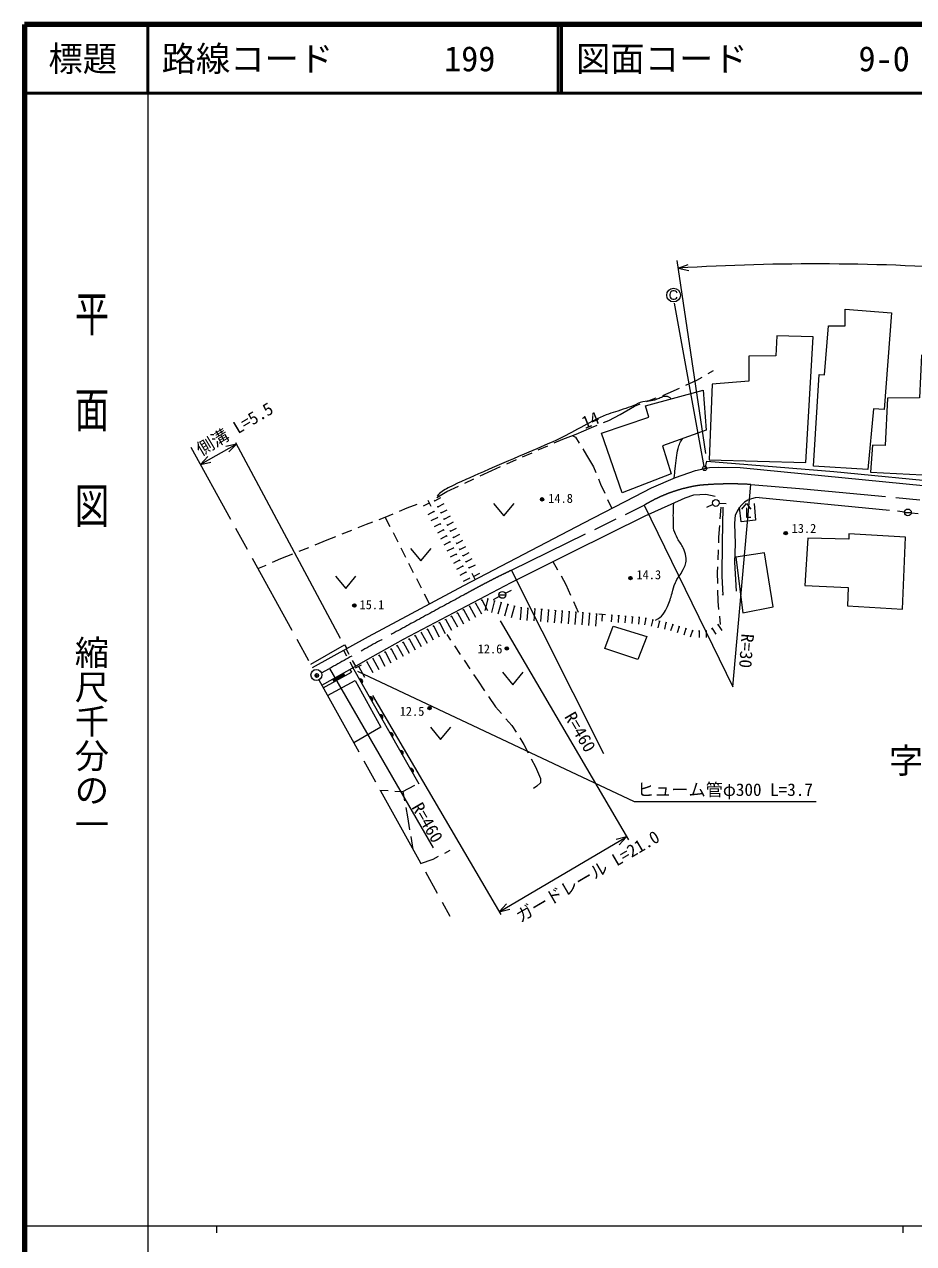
# Model space of a CAD drawing. Units: millimetres, scale not verified. Extents: x 40000 to 680000, y 20000 to 380000.
# Drawn here: x 40000 to 169558, y 202409 to 380000 of the extents above; entities that cross this region are included whole.
import ezdxf
from ezdxf.enums import TextEntityAlignment as Align

# ---------------------------------------------------------------- set-up
doc = ezdxf.new("R2010")
doc.units = ezdxf.units.MM
doc.header["$LTSCALE"] = 1000
doc.header["$PDMODE"] = 32
doc.header["$PDSIZE"] = 500
doc.linetypes.add('CHAIN', pattern=[18.5, 12, -1.5, 3.5, -1.5])
for name, color, linetype, lineweight in [('M-BGD', 7, 'Continuous', 13), ('M-BMK', 2, 'CHAIN', 13), ('M-BMK-SRVR', 3, 'Continuous', 13), ('M-STR-HTXT', 7, 'Continuous', 13), ('M-STR-STRC', 7, 'Continuous', 13), ('M-TTL', 2, 'Continuous', 140), ('M-TTL-BAND', 7, 'Continuous', 13), ('M-TTL-LINE', 7, 'Continuous', 50)]:
    doc.layers.add(name, color=color, linetype=linetype, lineweight=lineweight)
for name, color, linetype in [('M-BMK-HTXT', 7, 'Continuous'), ('M-OTRS', 6, 'Continuous'), ('M-TTL-TXT', 7, 'Continuous')]:
    doc.layers.add(name, color=color, linetype=linetype)
doc.styles.add('@ＭＳ ゴシック', font='')
doc.styles.add('ＭＳ ゴシック', font='')
doc.styles.get('@ＭＳ ゴシック').set_extended_font_data('@MS Gothic')
doc.styles.get('ＭＳ ゴシック').set_extended_font_data('MS Gothic')

msp = doc.modelspace()

# ---------------------------------------------------------------- linework, layer by layer
at = {"layer": 'M-BGD'}
for p, q in [((137990, 328185), (138766, 328635)), ((139631, 329136), (140407, 329586)), ((133818, 326275), (135449, 327022)), ((136359, 327438), (137990, 328185)), ((130662, 325068), (132063, 325604)), ((132997, 325961), (133818, 326275)), ((126786, 323184), (128907, 324396)), ((128907, 324396), (129728, 324710)), ((122641, 321278), (123438, 321607)), ((124362, 321989), (125158, 322318)), ((125158, 322318), (126786, 323184)), ((118467, 319604), (120384, 320332)), ((119793, 320107), (120305, 319898)), ((120305, 319898), (120849, 319009)), ((120384, 320332), (122641, 321278)), ((114877, 318017), (116249, 318623)), ((117164, 319028), (118467, 319604)), ((121371, 318156), (121914, 317267)), ((110304, 315995), (111676, 316602)), ((112591, 317006), (113963, 317612)), ((121914, 317267), (122923, 315550)), ((106413, 314233), (108086, 315014)), ((108086, 315014), (109390, 315591)), ((122923, 315550), (123249, 314743)), ((101569, 311970), (103242, 312751)), ((104148, 313175), (105507, 313809)), ((123624, 313816), (123950, 313010)), ((123950, 313010), (124553, 311704)), ((99805, 310625), (100695, 311081)), ((100076, 311069), (101569, 311970)), ((124972, 310796), (125575, 309491)), ((147072, 311093), (166058, 309259)), ((94630, 309107), (95757, 309594)), ((95757, 309594), (97212, 310114)), ((98999, 310270), (98115, 309803)), ((98765, 310712), (99233, 309828)), ((99653, 309032), (98769, 308565)), ((99606, 309120), (99700, 308944)), ((99850, 310536), (99759, 310714)), ((100306, 309646), (100215, 309824)), ((100261, 309735), (101151, 310191)), ((100717, 308845), (101607, 309300)), ((108343, 310203), (109843, 308403)), ((109843, 308403), (111343, 310203)), ((140291, 310083), (139387, 309654)), ((141242, 310276), (142241, 310235)), ((141387, 307992), (141504, 309675)), ((144525, 309401), (145192, 310234)), ((145192, 310234), (145858, 309401)), ((145192, 309567), (145192, 308234)), ((168220, 308962), (167226, 309072)), ((89860, 307202), (90755, 307537)), ((91691, 307888), (92586, 308223)), ((92586, 308223), (93713, 308710)), ((93306, 306811), (92586, 308223)), ((100120, 308148), (99236, 307681)), ((100587, 307264), (99703, 306797)), ((100074, 308236), (100167, 308059)), ((100541, 307352), (100634, 307175)), ((100762, 308756), (100671, 308934)), ((101218, 307866), (101127, 308044)), ((101172, 307955), (102062, 308410)), ((101628, 307064), (102518, 307520)), ((145192, 308234), (145858, 308234)), ((168217, 308907), (169217, 308907)), ((169215, 308863), (170211, 308775)), ((86303, 305773), (87695, 306332)), ((88623, 306705), (89860, 307202)), ((94442, 304584), (93761, 305920)), ((101055, 306380), (100170, 305912)), ((101522, 305495), (100638, 305028)), ((101008, 306468), (101101, 306291)), ((101475, 305584), (101568, 305407)), ((101674, 306975), (101583, 307153)), ((102130, 306085), (102038, 306263)), ((102084, 306174), (102974, 306630)), ((102540, 305284), (103430, 305740)), ((141201, 305311), (141318, 306994)), ((80048, 303262), (81440, 303821)), ((82368, 304193), (84139, 304904)), ((84139, 304904), (85375, 305401)), ((95578, 302357), (94896, 303693)), ((101989, 304611), (101105, 304144)), ((102456, 303727), (101572, 303260)), ((101942, 304700), (102036, 304523)), ((102409, 303815), (102503, 303639)), ((102585, 305195), (102494, 305373)), ((103041, 304305), (102950, 304483)), ((102996, 304394), (103886, 304850)), ((103451, 303504), (104341, 303960)), ((141169, 304487), (141201, 305311)), ((76148, 301651), (77349, 302179)), ((77349, 302179), (79120, 302890)), ((96243, 303656), (97743, 301856)), ((97743, 301856), (99243, 303656)), ((102923, 302843), (102039, 302376)), ((103390, 301959), (102506, 301492)), ((102877, 302931), (102970, 302754)), ((103344, 302047), (103437, 301870)), ((103497, 303415), (103406, 303593)), ((103953, 302525), (103862, 302703)), ((103907, 302614), (104797, 303070)), ((104363, 301724), (105253, 302180)), ((141072, 301989), (141130, 303488)), ((74031, 300721), (75233, 301249)), ((96714, 300130), (96032, 301466)), ((103858, 301075), (102973, 300607)), ((104325, 300190), (103441, 299723)), ((103811, 301163), (103904, 300986)), ((104278, 300279), (104371, 300102)), ((104409, 301635), (104317, 301813)), ((104864, 300745), (104773, 300923)), ((104819, 300834), (105709, 301290)), ((117003, 301763), (117696, 300531)), ((141002, 300167), (141034, 300990)), ((141028, 298579), (141002, 300167)), ((85311, 299622), (86811, 297822)), ((86811, 297822), (88311, 299622)), ((97849, 297903), (97168, 299239)), ((104792, 299306), (103908, 298839)), ((104745, 299395), (104839, 299218)), ((105685, 299143), (105229, 300033)), ((105457, 299588), (106347, 300044)), ((118187, 299659), (118880, 298426)), ((118880, 298426), (119585, 296855)), ((99024, 295600), (98304, 297012)), ((109198, 296666), (108318, 296192)), ((109139, 296902), (110139, 296902)), ((110081, 297137), (110964, 297605)), ((141071, 295992), (141045, 297580)), ((103902, 294718), (104078, 294813)), ((104782, 295193), (104958, 295288)), ((104870, 295241), (105725, 293657)), ((105662, 295669), (105838, 295764)), ((105750, 295716), (106605, 294132)), ((106542, 296144), (106718, 296239)), ((106630, 296191), (107485, 294607)), ((107547, 296343), (107070, 294607)), ((107450, 296369), (107643, 296316)), ((108511, 296078), (108034, 294342)), ((108415, 296105), (108607, 296052)), ((109475, 295813), (108999, 294078)), ((109379, 295840), (109572, 295787)), ((110440, 295549), (109963, 293813)), ((110343, 295575), (110536, 295522)), ((111404, 295284), (110927, 293548)), ((111308, 295310), (111500, 295257)), ((112375, 295056), (112228, 293262)), ((112275, 295065), (112475, 295048)), ((113372, 294975), (113224, 293181)), ((113272, 294983), (113471, 294966)), ((114368, 294893), (114221, 293099)), ((114269, 294901), (114468, 294884)), ((115365, 294811), (115218, 293017)), ((115265, 294819), (115464, 294803)), ((119995, 295943), (120700, 294373)), ((141200, 294784), (141071, 295992)), ((101262, 293293), (101438, 293388)), ((101350, 293341), (102206, 291757)), ((102142, 293768), (102318, 293863)), ((102230, 293816), (103085, 292232)), ((103022, 294243), (103198, 294338)), ((103110, 294291), (103965, 292707)), ((103990, 294766), (104845, 293182)), ((116361, 294729), (116214, 292935)), ((116262, 294737), (116461, 294721)), ((117358, 294647), (117211, 292853)), ((117258, 294655), (117458, 294639)), ((118355, 294565), (118207, 292771)), ((118255, 294574), (118454, 294557)), ((119351, 294483), (119204, 292690)), ((119252, 294492), (119451, 294475)), ((120348, 294402), (120201, 292608)), ((120248, 294410), (120448, 294393)), ((121345, 294320), (121197, 292526)), ((121245, 294328), (121444, 294312)), ((122341, 294238), (122194, 292444)), ((122242, 294246), (122441, 294230)), ((123338, 294156), (123191, 292362)), ((123238, 294164), (123438, 294148)), ((123693, 294127), (124690, 294047)), ((124192, 294087), (124112, 293090)), ((125488, 293983), (125687, 293967)), ((125587, 293975), (125507, 292978)), ((126484, 293903), (126684, 293887)), ((126584, 293895), (126504, 292898)), ((127481, 293823), (127681, 293807)), ((127581, 293815), (127501, 292818)), ((128478, 293743), (128677, 293727)), ((128578, 293735), (128498, 292738)), ((129475, 293663), (129674, 293647)), ((129574, 293655), (129494, 292658)), ((130562, 293509), (130357, 292530)), ((130464, 293529), (130660, 293488)), ((131541, 293304), (131336, 292325)), ((131443, 293324), (131638, 293284)), ((132519, 293099), (132315, 292121)), ((132422, 293120), (132617, 293079)), ((141435, 292580), (141306, 293789)), ((97743, 291393), (97919, 291488)), ((97831, 291440), (98686, 289856)), ((98623, 291868), (98799, 291963)), ((98711, 291915), (99566, 290331)), ((99503, 292343), (99678, 292438)), ((99591, 292390), (100446, 290806)), ((100382, 292818), (100558, 292913)), ((100470, 292865), (101326, 291282)), ((133461, 292903), (133257, 291924)), ((133400, 292915), (133522, 292890)), ((133522, 292890), (133594, 292868)), ((134454, 292602), (134159, 291646)), ((134359, 292631), (134550, 292572)), ((135410, 292306), (135114, 291351)), ((135314, 292336), (135505, 292277)), ((136365, 292011), (136070, 291055)), ((136269, 292040), (136460, 291981)), ((137320, 291715), (137025, 290760)), ((137225, 291745), (137416, 291686)), ((138213, 291678), (138413, 291680)), ((138313, 291679), (138325, 290679)), ((139213, 291689), (139413, 291692)), ((139313, 291690), (139325, 290690)), ((140130, 291973), (140298, 292082)), ((140214, 292028), (140761, 291191)), ((140967, 292520), (141135, 292630)), ((141051, 292575), (141598, 291738)), ((94223, 289492), (94399, 289587)), ((94311, 289540), (95166, 287956)), ((95103, 289967), (95279, 290062)), ((95191, 290015), (96046, 288431)), ((95983, 290442), (96159, 290537)), ((96071, 290490), (96926, 288906)), ((96863, 290918), (97039, 291013)), ((96951, 290965), (97806, 289381)), ((101539, 291132), (102103, 290294)), ((86501, 288833), (86947, 288010)), ((87333, 288227), (86881, 289043)), ((91583, 288067), (91759, 288162)), ((91671, 288114), (92526, 286531)), ((92463, 288542), (92639, 288637)), ((92551, 288590), (93406, 287006)), ((93343, 289017), (93519, 289112)), ((93431, 289065), (94286, 287481)), ((102662, 289464), (103499, 288219)), ((83333, 283754), (87420, 286051)), ((87420, 286051), (87641, 285659)), ((87424, 287131), (87870, 286308)), ((88270, 286537), (87818, 287353)), ((97499, 269324), (87870, 286308)), ((88239, 286262), (89119, 286737)), ((88679, 286499), (89535, 284915)), ((89823, 287117), (89999, 287212)), ((89911, 287164), (90766, 285580)), ((90703, 287592), (90879, 287687)), ((90791, 287639), (91646, 286055)), ((104057, 287390), (104894, 286145)), ((83553, 283361), (87641, 285659)), ((84902, 284636), (85122, 284243)), ((84946, 284557), (86515, 285439)), ((84990, 284479), (86559, 285361)), ((85034, 284400), (86603, 285282)), ((85078, 284322), (86647, 285204)), ((86691, 285125), (86471, 285518)), ((105452, 285315), (106017, 284477)), ((106017, 284477), (107053, 282943)), ((109673, 285622), (111173, 283822)), ((111173, 283822), (112673, 285622)), ((83333, 283754), (83553, 283361)), ((107613, 282114), (108649, 280580)), ((108649, 280580), (109506, 279605)), ((110166, 278853), (111022, 277878)), ((99151, 277614), (100651, 275814)), ((100651, 275814), (102151, 277614)), ((111022, 277878), (111631, 276907)), ((112162, 276060), (112771, 275089)), ((112771, 275089), (113391, 273905)), ((113855, 273019), (114475, 271835)), ((114475, 271835), (115177, 270173)), ((115177, 270173), (115203, 269549)), ((91810, 268466), (92979, 268395)), ((93977, 268334), (95146, 268263)), ((95146, 268263), (96880, 269173)), ((95146, 268263), (95389, 266901)), ((114683, 269056), (114163, 268692)), ((115203, 269549), (114683, 269056)), ((95564, 265916), (95806, 264554)), ((95806, 264554), (96123, 262679)), ((96290, 261693), (96606, 259818)), ((101237, 259300), (102019, 259713)), ((97726, 257799), (99571, 258420)), ((99571, 258420), (100353, 258833))]:
    msp.add_line(p, q, dxfattribs=at)
for points in [[(166316, 337961), (165257, 323902), (163689, 323985), (162876, 315164), (154955, 315635), (155793, 329004), (156594, 328970), (157140, 336106), (159569, 336075), (159583, 338537)], [(139776, 316576), (153842, 316162), (154906, 334497), (149621, 334629), (149463, 331706), (145556, 331679), (145529, 328027), (140225, 327583)], [(163288, 314755), (178413, 313979), (179977, 331171), (170697, 331823), (170405, 325622), (165737, 325567), (165409, 318676), (163564, 318704)], [(130981, 322773), (130475, 324443), (138896, 326711), (139313, 320881), (132991, 318630), (134212, 314551), (127076, 311777), (124064, 320466)], [(168378, 305309), (160131, 305797), (160116, 305002), (154124, 305185), (153698, 298288), (160046, 297957), (159921, 295287), (167938, 294827)], [(143637, 302399), (144655, 294277), (149107, 295161), (147838, 303045)], [(125797, 292348), (130704, 290824), (129378, 287466), (124560, 289094)]]:
    msp.add_lwpolyline(points, close=True, dxfattribs=at)
for points in [[(139169, 315312), (139416, 316382), (157915, 314878), (174871, 313228), (185783, 312092), (203992, 310280), (213999, 309312), (225135, 308127), (229924, 307737), (229816, 307160)], [(81979, 286334), (90114, 290829), (104035, 298283), (121523, 307397), (128939, 311229), (131392, 312511), (134885, 314006), (137788, 315037), (139811, 315440), (141166, 315525), (144298, 315440), (195121, 310458), (195157, 310596), (219369, 308178), (229816, 307160)], [(87420, 286051), (90396, 287753), (95215, 290429), (110924, 298725), (119956, 303239), (130457, 308440), (134237, 310140), (136255, 311037), (137525, 311461), (139294, 311566), (140658, 311291)], [(141753, 309662), (141686, 304516), (141603, 299605), (141741, 296851), (141736, 296962)], [(146346, 310205), (146531, 307764), (144453, 307534), (144204, 309680)], [(143753, 297450), (143499, 301655), (143591, 304334), (143533, 307278), (143621, 308565)], [(81721, 286800), (86641, 289613), (86957, 289085)], [(84179, 282227), (88209, 284423), (91957, 277623), (88001, 275335)]]:
    msp.add_lwpolyline(points, dxfattribs=at)
for centre, radius in [((139111, 315323), 305), ((115432, 310814), 250), ((115432, 310814), 204), ((115432, 310814), 159), ((115432, 310814), 114), ((115432, 310814), 68.2), ((115432, 310814), 22.7), ((140742, 310297), 500), ((168717, 308907), 500), ((150923, 305899), 250), ((150923, 305899), 204), ((150923, 305899), 159), ((150923, 305899), 114), ((150923, 305899), 68.2), ((150923, 305899), 22.7), ((128302, 299354), 250), ((128302, 299354), 204), ((128302, 299354), 159), ((128302, 299354), 114), ((128302, 299354), 68.2), ((128302, 299354), 22.7), ((109639, 296902), 500), ((88077, 295357), 250), ((88077, 295357), 204), ((88077, 295357), 159), ((88077, 295357), 114), ((88077, 295357), 68.2), ((88077, 295357), 22.7), ((110281, 289103), 250), ((110281, 289103), 204), ((110281, 289103), 159), ((110281, 289103), 114), ((110281, 289103), 68.2), ((110281, 289103), 22.7), ((99035, 280414), 250), ((99035, 280414), 204), ((99035, 280414), 159), ((99035, 280414), 114), ((99035, 280414), 68.2), ((99035, 280414), 22.7)]:
    msp.add_circle(centre, radius, dxfattribs=at)
for centre, radius, start, end in [((147076, 307469), 3625, 90.06656, 162.39308), ((88938, 284314), 354, 308.3477, 110.75287), ((88938, 284314), 283, 310.57173, 108.52884), ((88938, 284314), 212, 314.31806, 104.78251), ((88938, 284314), 142, 322.02979, 97.07078), ((88938, 284314), 100, 332.34745, 86.75312), ((90418, 281704), 354, 308.3477, 110.75287), ((90418, 281704), 283, 310.57173, 108.52884), ((90418, 281704), 212, 314.31806, 104.78251), ((90418, 281704), 142, 322.02979, 97.07078), ((90418, 281704), 100, 332.34745, 86.75312), ((91897, 279094), 354, 308.3477, 110.75287), ((91897, 279094), 283, 310.57173, 108.52884), ((91897, 279094), 212, 314.31806, 104.78251), ((91897, 279094), 142, 322.02979, 97.07078), ((91897, 279094), 100, 332.34745, 86.75312), ((93377, 276485), 354, 308.3477, 110.75287), ((93377, 276485), 283, 310.57173, 108.52884), ((93377, 276485), 212, 314.31806, 104.78251), ((93377, 276485), 142, 322.02979, 97.07078), ((93377, 276485), 100, 332.34745, 86.75312), ((94856, 273875), 354, 308.3477, 110.75287), ((94856, 273875), 283, 310.57173, 108.52884), ((94856, 273875), 212, 314.31806, 104.78251), ((94856, 273875), 142, 322.02979, 97.07078), ((94856, 273875), 100, 332.34745, 86.75312), ((96336, 271265), 354, 308.3477, 110.75287), ((96336, 271265), 283, 310.57173, 108.52884), ((96336, 271265), 212, 314.31806, 104.78251), ((96336, 271265), 142, 322.02979, 97.07078), ((96336, 271265), 100, 332.34745, 86.75312)]:
    msp.add_arc(centre, radius, start, end, dxfattribs=at)
for points, knots in [([(134245, 325458), (134104, 325590), (134034, 325642), (133873, 325716), (133650, 325819), (133496, 325822), (133251, 325805), (133002, 325787), (132885, 325670), (132651, 325583), (132382, 325483), (132236, 325413), (131962, 325327), (131724, 325252), (131586, 325226), (131340, 325183), (130866, 325099), (130586, 325140), (130118, 325027), (129526, 324885), (129242, 324658), (128674, 324438), (128124, 324226), (127808, 324131), (127251, 323938), (126119, 323547), (125458, 323399), (124346, 322950), (123020, 322414), (122353, 321946), (121080, 321294), (119686, 320581), (118936, 320119), (117519, 319450), (115715, 318598), (114667, 318201), (112836, 317406), (110519, 316399), (109209, 315861), (106898, 314840), (104875, 313945), (103718, 313491), (101749, 312484), (101392, 312302), (101179, 312215), (100860, 311973), (100552, 311739), (100445, 311620), (100149, 311284)], [0, 0, 0, 0, 1, 1, 1, 2, 2, 2, 3, 3, 3, 4, 4, 4, 5, 5, 5, 6, 6, 6, 7, 7, 7, 8, 8, 8, 9, 9, 9, 10, 10, 10, 11, 11, 11, 12, 12, 12, 13, 13, 13, 14, 14, 14, 15, 15, 15, 16, 16, 16, 16]), ([(134663, 313911), (134748, 314570), (134770, 314740), (134830, 315273), (134901, 315900), (134902, 316256), (134993, 316880), (135070, 317407), (135101, 317707), (135241, 318221), (135326, 318529), (135378, 318702), (135515, 318991), (135649, 319272), (135718, 319374), (135926, 319675)], [0, 0, 0, 0, 1, 1, 1, 2, 2, 2, 3, 3, 3, 4, 4, 4, 5, 5, 5, 5]), ([(131965, 293215), (132492, 293539), (132724, 293670), (133076, 294098), (133391, 294482), (133500, 294751), (133699, 295207), (134023, 295948), (134127, 296394), (134375, 297164), (134566, 297756), (134598, 298115), (134842, 298688), (135124, 299349), (135463, 299624), (135801, 300258), (136065, 300755), (136277, 301023), (136390, 301575), (136462, 301928), (136441, 302142), (136384, 302498), (136303, 302997), (136208, 303272), (136003, 303734), (135743, 304317), (135445, 304562), (135154, 305131), (134921, 305588), (134776, 305846), (134646, 306343), (134539, 306754), (134597, 307004), (134577, 307429), (134523, 308550), (134557, 308933), (134600, 310302)], [0, 0, 0, 0, 1, 1, 1, 2, 2, 2, 3, 3, 3, 4, 4, 4, 5, 5, 5, 6, 6, 6, 7, 7, 7, 8, 8, 8, 9, 9, 9, 10, 10, 10, 11, 11, 11, 12, 12, 12, 12])]:
    msp.add_open_spline(points, degree=3, knots=knots, dxfattribs=at)
at = {"layer": 'M-BMK'}
for p, q in [((64243, 318439), (82189, 285953)), ((110972, 300496), (130317, 309968)), ((83285, 285550), (84450, 286167)), ((82906, 284523), (101990, 250110))]:
    msp.add_line(p, q, dxfattribs=at)
msp.add_lwpolyline([(145846, 312980), (153517, 312354), (174975, 310324)], dxfattribs=at)
for centre, radius, start, end in [((141448, 291616), 21464, 97.95744, 121.23965), ((142898, 262147), 50918, 86.68116, 94.98097), ((161005, 195466), 116338, 115.47148, 119.35952), ((862452, -1110392), 1598644, 118.32393, 119.12152)]:
    msp.add_arc(centre, radius, start, end, dxfattribs=at)
at = {"layer": 'M-BMK-SRVR'}
for p, q in [((124430, 273766), (110972, 300496)), ((84450, 286167), (99574, 260037))]:
    msp.add_line(p, q, dxfattribs=at)
msp.add_lwpolyline([(130317, 309968), (143205, 283515), (145846, 312980)], dxfattribs=at)
msp.add_circle((82549, 285238), 800, dxfattribs=at)
at = {"layer": 'M-OTRS'}
msp.add_point((82608, 285155), dxfattribs=at)
at = {"layer": 'M-STR-HTXT'}
for p, q in [((139309, 317476), (135097, 345596)), ((135263, 344489), (136733, 345031)), ((135263, 344489), (136788, 344133)), ((70901, 318862), (65639, 315912)), ((70901, 318862), (69372, 318521)), ((70901, 318862), (69812, 317736)), ((70778, 319090), (86029, 290610)), ((65639, 315912), (66727, 317038)), ((65639, 315912), (67168, 316253)), ((109314, 293134), (128012, 261206)), ((90737, 282255), (109434, 250327)), ((109193, 250738), (127742, 261667)), ((127742, 261667), (126221, 261293)), ((127742, 261667), (126678, 260517)), ((109193, 250738), (110257, 251887)), ((109193, 250738), (110714, 251111))]:
    msp.add_line(p, q, dxfattribs=at)
msp.add_lwpolyline([(88542, 285797), (128828, 266800), (155347, 266800)], dxfattribs=at)
msp.add_arc((155392, 19472), 325640, 85.77989, 93.54386, dxfattribs=at)
at = {"layer": 'M-STR-STRC'}
for p, q in [((134192, 341020), (134092, 340870)), ((134192, 341020), (134092, 340870)), ((134342, 341120), (134192, 341020)), ((134342, 341120), (134192, 341020)), ((134492, 341170), (134342, 341120)), ((134492, 341170), (134342, 341120)), ((134692, 341170), (134492, 341170)), ((134692, 341170), (134492, 341170)), ((134842, 341120), (134692, 341170)), ((134842, 341120), (134692, 341170)), ((134992, 341020), (134842, 341120)), ((134992, 341020), (134842, 341120)), ((135092, 340870), (134992, 341020)), ((135092, 340870), (134992, 341020)), ((134092, 340870), (134042, 340670)), ((134092, 340870), (134042, 340670)), ((134042, 340670), (134042, 340470)), ((134042, 340670), (134042, 340470)), ((134042, 340470), (134092, 340270)), ((134042, 340470), (134092, 340270)), ((134092, 340270), (134192, 340120)), ((134092, 340270), (134192, 340120)), ((134192, 340120), (134342, 340020)), ((134192, 340120), (134342, 340020)), ((134342, 340020), (134492, 339970)), ((134342, 340020), (134492, 339970)), ((134492, 339970), (134692, 339970)), ((134492, 339970), (134692, 339970)), ((134692, 339970), (134842, 340020)), ((134692, 339970), (134842, 340020)), ((139032, 315618), (134738, 339387)), ((134842, 340020), (134992, 340120)), ((134842, 340020), (134992, 340120)), ((134992, 340120), (135092, 340270)), ((134992, 340120), (135092, 340270))]:
    msp.add_line(p, q, dxfattribs=at)
msp.add_circle((134592, 340570), 1000, dxfattribs=at)
msp.add_circle((134592, 340570), 1000, dxfattribs=at)
at = {"layer": 'M-TTL'}
for p, q in [((40000, 380000), (40000, 20000)), ((680000, 380000), (40000, 380000))]:
    msp.add_line(p, q, dxfattribs=at)
at = {"layer": 'M-TTL-BAND'}
for p, q in [((58000, 370000), (58000, 20000)), ((40000, 205000), (579000, 205000)), ((68000, 205000), (68000, 204000)), ((168000, 205000), (168000, 204000))]:
    msp.add_line(p, q, dxfattribs=at)
at = {"layer": 'M-TTL-LINE'}
for p, q in [((58000, 380000), (58000, 370000)), ((117750, 380000), (117750, 370000)), ((118250, 380000), (118250, 370000)), ((40000, 370000), (680000, 370000))]:
    msp.add_line(p, q, dxfattribs=at)

# ---------------------------------------------------------------- texts
at = {"layer": 'M-BGD', "style": 'ＭＳ ゴシック'}
msp.add_text('14', height=1833, rotation=22.194, dxfattribs=at).set_placement((121874, 320533), align=Align.BOTTOM_LEFT)
for s, p in [('14.8', (116326, 309908)), ('13.2', (151784, 305530)), ('14.3', (129175, 298790)), ('15.1', (88836, 294418)), ('12.6', (106042, 287981)), ('12.5', (94687, 278891))]:
    msp.add_text(s, height=1320, dxfattribs=at).set_placement(p, align=Align.BOTTOM_LEFT)
at = {"layer": 'M-BMK-HTXT', "insert": (177954, 272539), "char_height": 3666, "attachment_point": 5, "style": 'ＭＳ ゴシック'}
msp.add_mtext('\\T1.2;字上嘉川', dxfattribs=at)
at = {"layer": 'M-BMK-SRVR', "style": 'ＭＳ ゴシック'}
for s, rotation, p in [('R=30', 265.832, (145399, 291224)), ('R=460', 300.416, (119401, 279624)), ('R=460', 300.416, (97154, 266429))]:
    msp.add_text(s, height=1833, rotation=rotation, dxfattribs=at).set_placement(p, align=Align.MIDDLE_LEFT)
at = {"layer": 'M-STR-HTXT', "style": 'ＭＳ ゴシック'}
for s, rotation, p in [('側溝 L=5.5', 30.81, (70639, 321077)), ('ガードレール L=21.0', 30.353, (122053, 255901))]:
    msp.add_text(s, height=1833, rotation=rotation, dxfattribs=at).set_placement(p, align=Align.MIDDLE_CENTER)
msp.add_text('ヒューム管φ300 L=3.7', height=1833, dxfattribs=at).set_placement((142074, 268532), align=Align.MIDDLE_CENTER)
at = {"layer": 'M-TTL-BAND', "style": '@ＭＳ ゴシック', "width": 1.4}
msp.add_text('平  面  図', height=3666, rotation=270, dxfattribs=at).set_placement((49777, 306475), align=Align.MIDDLE_RIGHT)
at = {"layer": 'M-TTL-BAND', "style": '@ＭＳ ゴシック'}
msp.add_text('縮尺千分の一', height=3666, rotation=270, dxfattribs=at).set_placement((49777, 261030), align=Align.MIDDLE_RIGHT)
at = {"layer": 'M-TTL-TXT', "style": 'ＭＳ ゴシック'}
msp.add_text('標題', height=3666, dxfattribs=at).set_placement((48500, 375000), align=Align.MIDDLE_CENTER)
for s, p in [('路線コード', (60000, 375000)), ('199', (101142, 375000)), ('図面コード', (120380, 375000)), ('9-0', (161521, 375000))]:
    msp.add_text(s, height=3666, dxfattribs=at).set_placement(p, align=Align.MIDDLE_LEFT)

doc.saveas('drawing.dxf')
